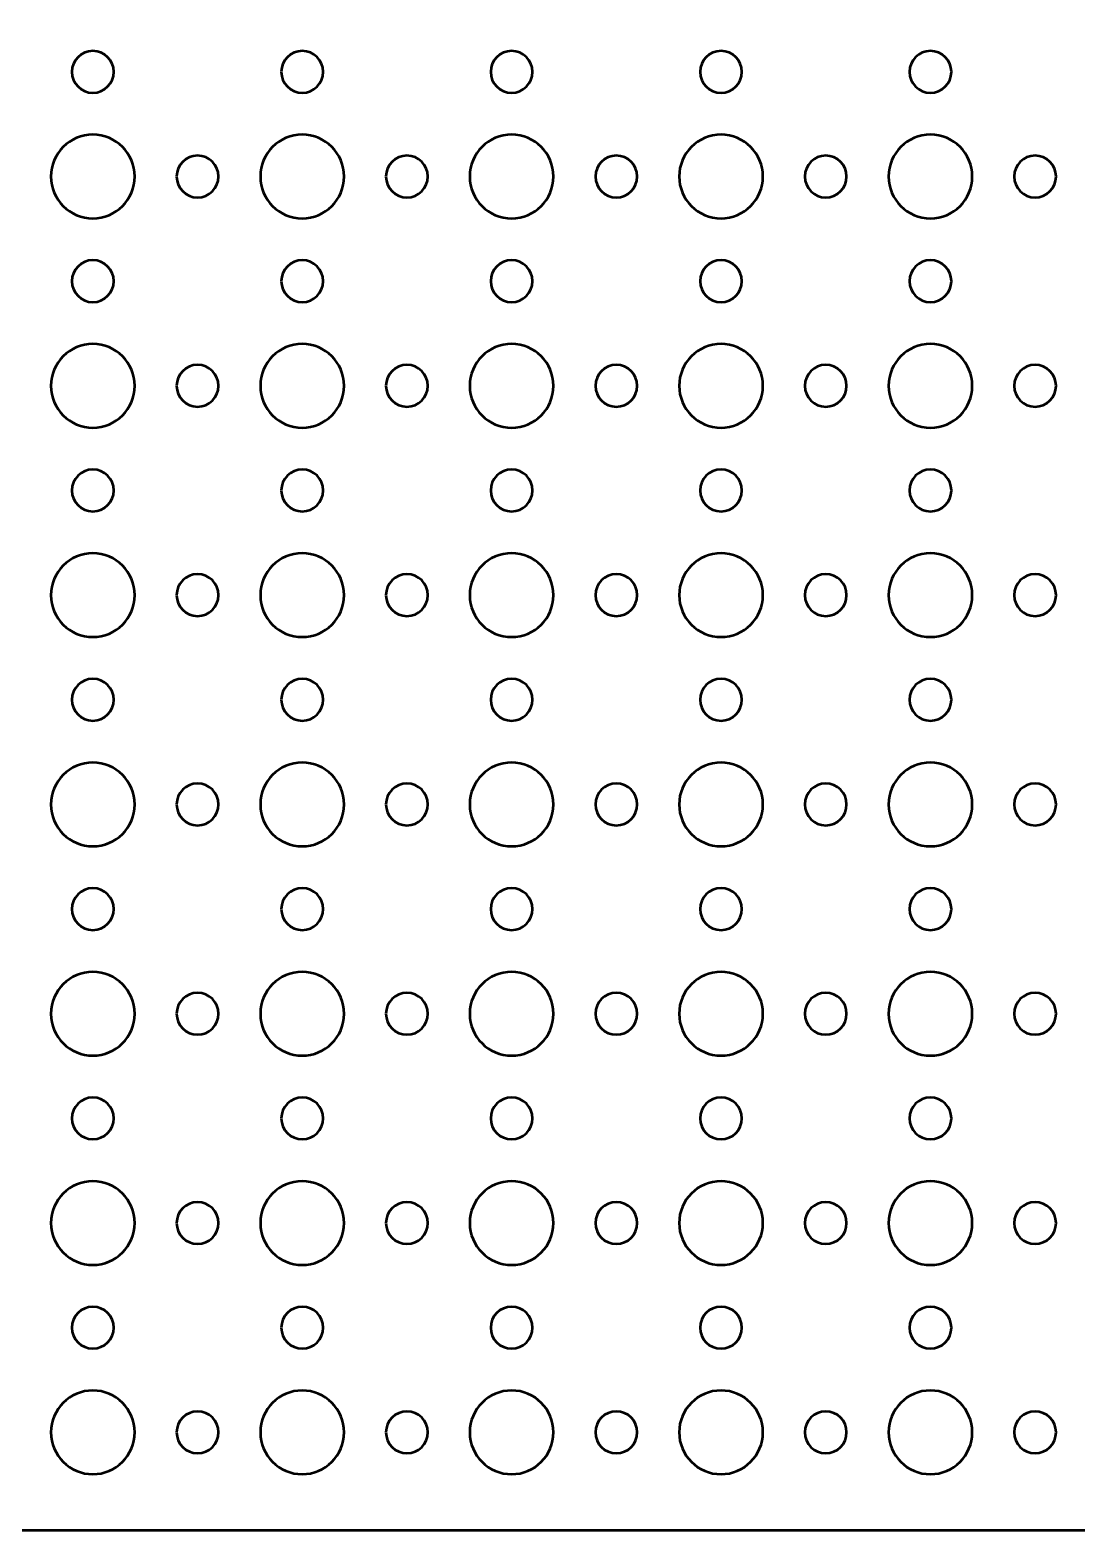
# Model space of a CAD drawing. Header units: centimetres. Extents: x -29.9 to 29.9, y -20.9 to 20.9.
# Drawn here: x 0.3 to 7.8, y -20.95 to -10.2 of the extents above; entities that cross this region are included whole.
import ezdxf

# ---------------------------------------------------------------- set-up
doc = ezdxf.new("R2010")
doc.units = ezdxf.units.CM
doc.header["$MEASUREMENT"] = 0
doc.layers.add('Layer 1', color=7, linetype='Continuous')

msp = doc.modelspace()

# ---------------------------------------------------------------- linework, layer by layer
at = {"layer": 'Layer 1', "lineweight": 53}
for points, knots in [([(29.45, -20.95), (29.45, -20.95), (-29.45, -20.95), (-29.45, -20.95), (-29.45, -20.95), (-29.72614, -20.95), (-29.95, -20.72614), (-29.95, -20.45), (-29.95, -20.45), (-29.95, -20.45), (-29.95, 20.45), (-29.95, 20.45), (-29.95, 20.45), (-29.95, 20.72614), (-29.72614, 20.95), (-29.45, 20.95), (-29.45, 20.95), (-29.45, 20.95), (29.45, 20.95), (29.45, 20.95), (29.45, 20.95), (29.72614, 20.95), (29.95, 20.72614), (29.95, 20.45), (29.95, 20.45), (29.95, 20.45), (29.95, -20.45), (29.95, -20.45), (29.95, -20.45), (29.95, -20.72614), (29.72614, -20.95), (29.45, -20.95)], [0, 0, 0, 0, 0.11111111, 0.11111111, 0.11111111, 0.11111111, 0.22222222, 0.22222222, 0.22222222, 0.22222222, 0.33333333, 0.33333333, 0.33333333, 0.33333333, 0.44444444, 0.44444444, 0.44444444, 0.44444444, 0.55555556, 0.55555556, 0.55555556, 0.55555556, 0.66666667, 0.66666667, 0.66666667, 0.66666667, 0.77777778, 0.77777778, 0.77777778, 0.77777778, 1, 1, 1, 1]), ([(0.6, -10.5), (0.6, -10.41716), (0.66716, -10.35), (0.75, -10.35), (0.75, -10.35), (0.83284, -10.35), (0.9, -10.41716), (0.9, -10.5), (0.9, -10.5), (0.9, -10.58284), (0.83284, -10.65), (0.75, -10.65), (0.75, -10.65), (0.66716, -10.65), (0.6, -10.58284), (0.6, -10.5)], [0, 0, 0, 0, 0.2, 0.2, 0.2, 0.2, 0.4, 0.4, 0.4, 0.4, 0.6, 0.6, 0.6, 0.6, 1, 1, 1, 1]), ([(2.1, -10.5), (2.1, -10.41716), (2.16716, -10.35), (2.25, -10.35), (2.25, -10.35), (2.33284, -10.35), (2.4, -10.41716), (2.4, -10.5), (2.4, -10.5), (2.4, -10.58284), (2.33284, -10.65), (2.25, -10.65), (2.25, -10.65), (2.16716, -10.65), (2.1, -10.58284), (2.1, -10.5)], [0, 0, 0, 0, 0.2, 0.2, 0.2, 0.2, 0.4, 0.4, 0.4, 0.4, 0.6, 0.6, 0.6, 0.6, 1, 1, 1, 1]), ([(3.6, -10.5), (3.6, -10.41716), (3.66716, -10.35), (3.75, -10.35), (3.75, -10.35), (3.83284, -10.35), (3.9, -10.41716), (3.9, -10.5), (3.9, -10.5), (3.9, -10.58284), (3.83284, -10.65), (3.75, -10.65), (3.75, -10.65), (3.66716, -10.65), (3.6, -10.58284), (3.6, -10.5)], [0, 0, 0, 0, 0.2, 0.2, 0.2, 0.2, 0.4, 0.4, 0.4, 0.4, 0.6, 0.6, 0.6, 0.6, 1, 1, 1, 1]), ([(5.1, -10.5), (5.1, -10.41716), (5.16716, -10.35), (5.25, -10.35), (5.25, -10.35), (5.33284, -10.35), (5.4, -10.41716), (5.4, -10.5), (5.4, -10.5), (5.4, -10.58284), (5.33284, -10.65), (5.25, -10.65), (5.25, -10.65), (5.16716, -10.65), (5.1, -10.58284), (5.1, -10.5)], [0, 0, 0, 0, 0.2, 0.2, 0.2, 0.2, 0.4, 0.4, 0.4, 0.4, 0.6, 0.6, 0.6, 0.6, 1, 1, 1, 1]), ([(6.6, -10.5), (6.6, -10.41716), (6.66716, -10.35), (6.75, -10.35), (6.75, -10.35), (6.83284, -10.35), (6.9, -10.41716), (6.9, -10.5), (6.9, -10.5), (6.9, -10.58284), (6.83284, -10.65), (6.75, -10.65), (6.75, -10.65), (6.66716, -10.65), (6.6, -10.58284), (6.6, -10.5)], [0, 0, 0, 0, 0.2, 0.2, 0.2, 0.2, 0.4, 0.4, 0.4, 0.4, 0.6, 0.6, 0.6, 0.6, 1, 1, 1, 1]), ([(0.45, -11.25), (0.45, -11.08431), (0.58431, -10.95), (0.75, -10.95), (0.75, -10.95), (0.91569, -10.95), (1.05, -11.08431), (1.05, -11.25), (1.05, -11.25), (1.05, -11.41569), (0.91569, -11.55), (0.75, -11.55), (0.75, -11.55), (0.58431, -11.55), (0.45, -11.41569), (0.45, -11.25)], [0, 0, 0, 0, 0.2, 0.2, 0.2, 0.2, 0.4, 0.4, 0.4, 0.4, 0.6, 0.6, 0.6, 0.6, 1, 1, 1, 1]), ([(1.95, -11.25), (1.95, -11.08431), (2.08431, -10.95), (2.25, -10.95), (2.25, -10.95), (2.41569, -10.95), (2.55, -11.08431), (2.55, -11.25), (2.55, -11.25), (2.55, -11.41569), (2.41569, -11.55), (2.25, -11.55), (2.25, -11.55), (2.08431, -11.55), (1.95, -11.41569), (1.95, -11.25)], [0, 0, 0, 0, 0.2, 0.2, 0.2, 0.2, 0.4, 0.4, 0.4, 0.4, 0.6, 0.6, 0.6, 0.6, 1, 1, 1, 1]), ([(3.45, -11.25), (3.45, -11.08431), (3.58431, -10.95), (3.75, -10.95), (3.75, -10.95), (3.91569, -10.95), (4.05, -11.08431), (4.05, -11.25), (4.05, -11.25), (4.05, -11.41569), (3.91569, -11.55), (3.75, -11.55), (3.75, -11.55), (3.58431, -11.55), (3.45, -11.41569), (3.45, -11.25)], [0, 0, 0, 0, 0.2, 0.2, 0.2, 0.2, 0.4, 0.4, 0.4, 0.4, 0.6, 0.6, 0.6, 0.6, 1, 1, 1, 1]), ([(4.95, -11.25), (4.95, -11.08431), (5.08431, -10.95), (5.25, -10.95), (5.25, -10.95), (5.41569, -10.95), (5.55, -11.08431), (5.55, -11.25), (5.55, -11.25), (5.55, -11.41569), (5.41569, -11.55), (5.25, -11.55), (5.25, -11.55), (5.08431, -11.55), (4.95, -11.41569), (4.95, -11.25)], [0, 0, 0, 0, 0.2, 0.2, 0.2, 0.2, 0.4, 0.4, 0.4, 0.4, 0.6, 0.6, 0.6, 0.6, 1, 1, 1, 1]), ([(6.45, -11.25), (6.45, -11.08431), (6.58431, -10.95), (6.75, -10.95), (6.75, -10.95), (6.91569, -10.95), (7.05, -11.08431), (7.05, -11.25), (7.05, -11.25), (7.05, -11.41569), (6.91569, -11.55), (6.75, -11.55), (6.75, -11.55), (6.58431, -11.55), (6.45, -11.41569), (6.45, -11.25)], [0, 0, 0, 0, 0.2, 0.2, 0.2, 0.2, 0.4, 0.4, 0.4, 0.4, 0.6, 0.6, 0.6, 0.6, 1, 1, 1, 1]), ([(1.35, -11.25), (1.35, -11.16716), (1.41716, -11.1), (1.5, -11.1), (1.5, -11.1), (1.58284, -11.1), (1.65, -11.16716), (1.65, -11.25), (1.65, -11.25), (1.65, -11.33284), (1.58284, -11.4), (1.5, -11.4), (1.5, -11.4), (1.41716, -11.4), (1.35, -11.33284), (1.35, -11.25)], [0, 0, 0, 0, 0.2, 0.2, 0.2, 0.2, 0.4, 0.4, 0.4, 0.4, 0.6, 0.6, 0.6, 0.6, 1, 1, 1, 1]), ([(2.85, -11.25), (2.85, -11.16716), (2.91716, -11.1), (3, -11.1), (3, -11.1), (3.08284, -11.1), (3.15, -11.16716), (3.15, -11.25), (3.15, -11.25), (3.15, -11.33284), (3.08284, -11.4), (3, -11.4), (3, -11.4), (2.91716, -11.4), (2.85, -11.33284), (2.85, -11.25)], [0, 0, 0, 0, 0.2, 0.2, 0.2, 0.2, 0.4, 0.4, 0.4, 0.4, 0.6, 0.6, 0.6, 0.6, 1, 1, 1, 1]), ([(4.35, -11.25), (4.35, -11.16716), (4.41716, -11.1), (4.5, -11.1), (4.5, -11.1), (4.58284, -11.1), (4.65, -11.16716), (4.65, -11.25), (4.65, -11.25), (4.65, -11.33284), (4.58284, -11.4), (4.5, -11.4), (4.5, -11.4), (4.41716, -11.4), (4.35, -11.33284), (4.35, -11.25)], [0, 0, 0, 0, 0.2, 0.2, 0.2, 0.2, 0.4, 0.4, 0.4, 0.4, 0.6, 0.6, 0.6, 0.6, 1, 1, 1, 1]), ([(5.85, -11.25), (5.85, -11.16716), (5.91716, -11.1), (6, -11.1), (6, -11.1), (6.08284, -11.1), (6.15, -11.16716), (6.15, -11.25), (6.15, -11.25), (6.15, -11.33284), (6.08284, -11.4), (6, -11.4), (6, -11.4), (5.91716, -11.4), (5.85, -11.33284), (5.85, -11.25)], [0, 0, 0, 0, 0.2, 0.2, 0.2, 0.2, 0.4, 0.4, 0.4, 0.4, 0.6, 0.6, 0.6, 0.6, 1, 1, 1, 1]), ([(7.35, -11.25), (7.35, -11.16716), (7.41716, -11.1), (7.5, -11.1), (7.5, -11.1), (7.58284, -11.1), (7.65, -11.16716), (7.65, -11.25), (7.65, -11.25), (7.65, -11.33284), (7.58284, -11.4), (7.5, -11.4), (7.5, -11.4), (7.41716, -11.4), (7.35, -11.33284), (7.35, -11.25)], [0, 0, 0, 0, 0.2, 0.2, 0.2, 0.2, 0.4, 0.4, 0.4, 0.4, 0.6, 0.6, 0.6, 0.6, 1, 1, 1, 1]), ([(0.6, -12), (0.6, -11.91716), (0.66716, -11.85), (0.75, -11.85), (0.75, -11.85), (0.83284, -11.85), (0.9, -11.91716), (0.9, -12), (0.9, -12), (0.9, -12.08284), (0.83284, -12.15), (0.75, -12.15), (0.75, -12.15), (0.66716, -12.15), (0.6, -12.08284), (0.6, -12)], [0, 0, 0, 0, 0.2, 0.2, 0.2, 0.2, 0.4, 0.4, 0.4, 0.4, 0.6, 0.6, 0.6, 0.6, 1, 1, 1, 1]), ([(2.1, -12), (2.1, -11.91716), (2.16716, -11.85), (2.25, -11.85), (2.25, -11.85), (2.33284, -11.85), (2.4, -11.91716), (2.4, -12), (2.4, -12), (2.4, -12.08284), (2.33284, -12.15), (2.25, -12.15), (2.25, -12.15), (2.16716, -12.15), (2.1, -12.08284), (2.1, -12)], [0, 0, 0, 0, 0.2, 0.2, 0.2, 0.2, 0.4, 0.4, 0.4, 0.4, 0.6, 0.6, 0.6, 0.6, 1, 1, 1, 1]), ([(3.6, -12), (3.6, -11.91716), (3.66716, -11.85), (3.75, -11.85), (3.75, -11.85), (3.83284, -11.85), (3.9, -11.91716), (3.9, -12), (3.9, -12), (3.9, -12.08284), (3.83284, -12.15), (3.75, -12.15), (3.75, -12.15), (3.66716, -12.15), (3.6, -12.08284), (3.6, -12)], [0, 0, 0, 0, 0.2, 0.2, 0.2, 0.2, 0.4, 0.4, 0.4, 0.4, 0.6, 0.6, 0.6, 0.6, 1, 1, 1, 1]), ([(5.1, -12), (5.1, -11.91716), (5.16716, -11.85), (5.25, -11.85), (5.25, -11.85), (5.33284, -11.85), (5.4, -11.91716), (5.4, -12), (5.4, -12), (5.4, -12.08284), (5.33284, -12.15), (5.25, -12.15), (5.25, -12.15), (5.16716, -12.15), (5.1, -12.08284), (5.1, -12)], [0, 0, 0, 0, 0.2, 0.2, 0.2, 0.2, 0.4, 0.4, 0.4, 0.4, 0.6, 0.6, 0.6, 0.6, 1, 1, 1, 1]), ([(6.6, -12), (6.6, -11.91716), (6.66716, -11.85), (6.75, -11.85), (6.75, -11.85), (6.83284, -11.85), (6.9, -11.91716), (6.9, -12), (6.9, -12), (6.9, -12.08284), (6.83284, -12.15), (6.75, -12.15), (6.75, -12.15), (6.66716, -12.15), (6.6, -12.08284), (6.6, -12)], [0, 0, 0, 0, 0.2, 0.2, 0.2, 0.2, 0.4, 0.4, 0.4, 0.4, 0.6, 0.6, 0.6, 0.6, 1, 1, 1, 1]), ([(0.45, -12.75), (0.45, -12.58431), (0.58431, -12.45), (0.75, -12.45), (0.75, -12.45), (0.91569, -12.45), (1.05, -12.58431), (1.05, -12.75), (1.05, -12.75), (1.05, -12.91569), (0.91569, -13.05), (0.75, -13.05), (0.75, -13.05), (0.58431, -13.05), (0.45, -12.91569), (0.45, -12.75)], [0, 0, 0, 0, 0.2, 0.2, 0.2, 0.2, 0.4, 0.4, 0.4, 0.4, 0.6, 0.6, 0.6, 0.6, 1, 1, 1, 1]), ([(1.95, -12.75), (1.95, -12.58431), (2.08431, -12.45), (2.25, -12.45), (2.25, -12.45), (2.41569, -12.45), (2.55, -12.58431), (2.55, -12.75), (2.55, -12.75), (2.55, -12.91569), (2.41569, -13.05), (2.25, -13.05), (2.25, -13.05), (2.08431, -13.05), (1.95, -12.91569), (1.95, -12.75)], [0, 0, 0, 0, 0.2, 0.2, 0.2, 0.2, 0.4, 0.4, 0.4, 0.4, 0.6, 0.6, 0.6, 0.6, 1, 1, 1, 1]), ([(3.45, -12.75), (3.45, -12.58431), (3.58431, -12.45), (3.75, -12.45), (3.75, -12.45), (3.91569, -12.45), (4.05, -12.58431), (4.05, -12.75), (4.05, -12.75), (4.05, -12.91569), (3.91569, -13.05), (3.75, -13.05), (3.75, -13.05), (3.58431, -13.05), (3.45, -12.91569), (3.45, -12.75)], [0, 0, 0, 0, 0.2, 0.2, 0.2, 0.2, 0.4, 0.4, 0.4, 0.4, 0.6, 0.6, 0.6, 0.6, 1, 1, 1, 1]), ([(4.95, -12.75), (4.95, -12.58431), (5.08431, -12.45), (5.25, -12.45), (5.25, -12.45), (5.41569, -12.45), (5.55, -12.58431), (5.55, -12.75), (5.55, -12.75), (5.55, -12.91569), (5.41569, -13.05), (5.25, -13.05), (5.25, -13.05), (5.08431, -13.05), (4.95, -12.91569), (4.95, -12.75)], [0, 0, 0, 0, 0.2, 0.2, 0.2, 0.2, 0.4, 0.4, 0.4, 0.4, 0.6, 0.6, 0.6, 0.6, 1, 1, 1, 1]), ([(6.45, -12.75), (6.45, -12.58431), (6.58431, -12.45), (6.75, -12.45), (6.75, -12.45), (6.91569, -12.45), (7.05, -12.58431), (7.05, -12.75), (7.05, -12.75), (7.05, -12.91569), (6.91569, -13.05), (6.75, -13.05), (6.75, -13.05), (6.58431, -13.05), (6.45, -12.91569), (6.45, -12.75)], [0, 0, 0, 0, 0.2, 0.2, 0.2, 0.2, 0.4, 0.4, 0.4, 0.4, 0.6, 0.6, 0.6, 0.6, 1, 1, 1, 1]), ([(1.35, -12.75), (1.35, -12.66716), (1.41716, -12.6), (1.5, -12.6), (1.5, -12.6), (1.58284, -12.6), (1.65, -12.66716), (1.65, -12.75), (1.65, -12.75), (1.65, -12.83284), (1.58284, -12.9), (1.5, -12.9), (1.5, -12.9), (1.41716, -12.9), (1.35, -12.83284), (1.35, -12.75)], [0, 0, 0, 0, 0.2, 0.2, 0.2, 0.2, 0.4, 0.4, 0.4, 0.4, 0.6, 0.6, 0.6, 0.6, 1, 1, 1, 1]), ([(2.85, -12.75), (2.85, -12.66716), (2.91716, -12.6), (3, -12.6), (3, -12.6), (3.08284, -12.6), (3.15, -12.66716), (3.15, -12.75), (3.15, -12.75), (3.15, -12.83284), (3.08284, -12.9), (3, -12.9), (3, -12.9), (2.91716, -12.9), (2.85, -12.83284), (2.85, -12.75)], [0, 0, 0, 0, 0.2, 0.2, 0.2, 0.2, 0.4, 0.4, 0.4, 0.4, 0.6, 0.6, 0.6, 0.6, 1, 1, 1, 1]), ([(4.35, -12.75), (4.35, -12.66716), (4.41716, -12.6), (4.5, -12.6), (4.5, -12.6), (4.58284, -12.6), (4.65, -12.66716), (4.65, -12.75), (4.65, -12.75), (4.65, -12.83284), (4.58284, -12.9), (4.5, -12.9), (4.5, -12.9), (4.41716, -12.9), (4.35, -12.83284), (4.35, -12.75)], [0, 0, 0, 0, 0.2, 0.2, 0.2, 0.2, 0.4, 0.4, 0.4, 0.4, 0.6, 0.6, 0.6, 0.6, 1, 1, 1, 1]), ([(5.85, -12.75), (5.85, -12.66716), (5.91716, -12.6), (6, -12.6), (6, -12.6), (6.08284, -12.6), (6.15, -12.66716), (6.15, -12.75), (6.15, -12.75), (6.15, -12.83284), (6.08284, -12.9), (6, -12.9), (6, -12.9), (5.91716, -12.9), (5.85, -12.83284), (5.85, -12.75)], [0, 0, 0, 0, 0.2, 0.2, 0.2, 0.2, 0.4, 0.4, 0.4, 0.4, 0.6, 0.6, 0.6, 0.6, 1, 1, 1, 1]), ([(7.35, -12.75), (7.35, -12.66716), (7.41716, -12.6), (7.5, -12.6), (7.5, -12.6), (7.58284, -12.6), (7.65, -12.66716), (7.65, -12.75), (7.65, -12.75), (7.65, -12.83284), (7.58284, -12.9), (7.5, -12.9), (7.5, -12.9), (7.41716, -12.9), (7.35, -12.83284), (7.35, -12.75)], [0, 0, 0, 0, 0.2, 0.2, 0.2, 0.2, 0.4, 0.4, 0.4, 0.4, 0.6, 0.6, 0.6, 0.6, 1, 1, 1, 1]), ([(0.6, -13.5), (0.6, -13.41716), (0.66716, -13.35), (0.75, -13.35), (0.75, -13.35), (0.83284, -13.35), (0.9, -13.41716), (0.9, -13.5), (0.9, -13.5), (0.9, -13.58284), (0.83284, -13.65), (0.75, -13.65), (0.75, -13.65), (0.66716, -13.65), (0.6, -13.58284), (0.6, -13.5)], [0, 0, 0, 0, 0.2, 0.2, 0.2, 0.2, 0.4, 0.4, 0.4, 0.4, 0.6, 0.6, 0.6, 0.6, 1, 1, 1, 1]), ([(2.1, -13.5), (2.1, -13.41716), (2.16716, -13.35), (2.25, -13.35), (2.25, -13.35), (2.33284, -13.35), (2.4, -13.41716), (2.4, -13.5), (2.4, -13.5), (2.4, -13.58284), (2.33284, -13.65), (2.25, -13.65), (2.25, -13.65), (2.16716, -13.65), (2.1, -13.58284), (2.1, -13.5)], [0, 0, 0, 0, 0.2, 0.2, 0.2, 0.2, 0.4, 0.4, 0.4, 0.4, 0.6, 0.6, 0.6, 0.6, 1, 1, 1, 1]), ([(3.6, -13.5), (3.6, -13.41716), (3.66716, -13.35), (3.75, -13.35), (3.75, -13.35), (3.83284, -13.35), (3.9, -13.41716), (3.9, -13.5), (3.9, -13.5), (3.9, -13.58284), (3.83284, -13.65), (3.75, -13.65), (3.75, -13.65), (3.66716, -13.65), (3.6, -13.58284), (3.6, -13.5)], [0, 0, 0, 0, 0.2, 0.2, 0.2, 0.2, 0.4, 0.4, 0.4, 0.4, 0.6, 0.6, 0.6, 0.6, 1, 1, 1, 1]), ([(5.1, -13.5), (5.1, -13.41716), (5.16716, -13.35), (5.25, -13.35), (5.25, -13.35), (5.33284, -13.35), (5.4, -13.41716), (5.4, -13.5), (5.4, -13.5), (5.4, -13.58284), (5.33284, -13.65), (5.25, -13.65), (5.25, -13.65), (5.16716, -13.65), (5.1, -13.58284), (5.1, -13.5)], [0, 0, 0, 0, 0.2, 0.2, 0.2, 0.2, 0.4, 0.4, 0.4, 0.4, 0.6, 0.6, 0.6, 0.6, 1, 1, 1, 1]), ([(6.6, -13.5), (6.6, -13.41716), (6.66716, -13.35), (6.75, -13.35), (6.75, -13.35), (6.83284, -13.35), (6.9, -13.41716), (6.9, -13.5), (6.9, -13.5), (6.9, -13.58284), (6.83284, -13.65), (6.75, -13.65), (6.75, -13.65), (6.66716, -13.65), (6.6, -13.58284), (6.6, -13.5)], [0, 0, 0, 0, 0.2, 0.2, 0.2, 0.2, 0.4, 0.4, 0.4, 0.4, 0.6, 0.6, 0.6, 0.6, 1, 1, 1, 1]), ([(0.45, -14.25), (0.45, -14.08431), (0.58431, -13.95), (0.75, -13.95), (0.75, -13.95), (0.91569, -13.95), (1.05, -14.08431), (1.05, -14.25), (1.05, -14.25), (1.05, -14.41569), (0.91569, -14.55), (0.75, -14.55), (0.75, -14.55), (0.58431, -14.55), (0.45, -14.41569), (0.45, -14.25)], [0, 0, 0, 0, 0.2, 0.2, 0.2, 0.2, 0.4, 0.4, 0.4, 0.4, 0.6, 0.6, 0.6, 0.6, 1, 1, 1, 1]), ([(1.95, -14.25), (1.95, -14.08431), (2.08431, -13.95), (2.25, -13.95), (2.25, -13.95), (2.41569, -13.95), (2.55, -14.08431), (2.55, -14.25), (2.55, -14.25), (2.55, -14.41569), (2.41569, -14.55), (2.25, -14.55), (2.25, -14.55), (2.08431, -14.55), (1.95, -14.41569), (1.95, -14.25)], [0, 0, 0, 0, 0.2, 0.2, 0.2, 0.2, 0.4, 0.4, 0.4, 0.4, 0.6, 0.6, 0.6, 0.6, 1, 1, 1, 1]), ([(3.45, -14.25), (3.45, -14.08431), (3.58431, -13.95), (3.75, -13.95), (3.75, -13.95), (3.91569, -13.95), (4.05, -14.08431), (4.05, -14.25), (4.05, -14.25), (4.05, -14.41569), (3.91569, -14.55), (3.75, -14.55), (3.75, -14.55), (3.58431, -14.55), (3.45, -14.41569), (3.45, -14.25)], [0, 0, 0, 0, 0.2, 0.2, 0.2, 0.2, 0.4, 0.4, 0.4, 0.4, 0.6, 0.6, 0.6, 0.6, 1, 1, 1, 1]), ([(4.95, -14.25), (4.95, -14.08431), (5.08431, -13.95), (5.25, -13.95), (5.25, -13.95), (5.41569, -13.95), (5.55, -14.08431), (5.55, -14.25), (5.55, -14.25), (5.55, -14.41569), (5.41569, -14.55), (5.25, -14.55), (5.25, -14.55), (5.08431, -14.55), (4.95, -14.41569), (4.95, -14.25)], [0, 0, 0, 0, 0.2, 0.2, 0.2, 0.2, 0.4, 0.4, 0.4, 0.4, 0.6, 0.6, 0.6, 0.6, 1, 1, 1, 1]), ([(6.45, -14.25), (6.45, -14.08431), (6.58431, -13.95), (6.75, -13.95), (6.75, -13.95), (6.91569, -13.95), (7.05, -14.08431), (7.05, -14.25), (7.05, -14.25), (7.05, -14.41569), (6.91569, -14.55), (6.75, -14.55), (6.75, -14.55), (6.58431, -14.55), (6.45, -14.41569), (6.45, -14.25)], [0, 0, 0, 0, 0.2, 0.2, 0.2, 0.2, 0.4, 0.4, 0.4, 0.4, 0.6, 0.6, 0.6, 0.6, 1, 1, 1, 1]), ([(1.35, -14.25), (1.35, -14.16716), (1.41716, -14.1), (1.5, -14.1), (1.5, -14.1), (1.58284, -14.1), (1.65, -14.16716), (1.65, -14.25), (1.65, -14.25), (1.65, -14.33284), (1.58284, -14.4), (1.5, -14.4), (1.5, -14.4), (1.41716, -14.4), (1.35, -14.33284), (1.35, -14.25)], [0, 0, 0, 0, 0.2, 0.2, 0.2, 0.2, 0.4, 0.4, 0.4, 0.4, 0.6, 0.6, 0.6, 0.6, 1, 1, 1, 1]), ([(2.85, -14.25), (2.85, -14.16716), (2.91716, -14.1), (3, -14.1), (3, -14.1), (3.08284, -14.1), (3.15, -14.16716), (3.15, -14.25), (3.15, -14.25), (3.15, -14.33284), (3.08284, -14.4), (3, -14.4), (3, -14.4), (2.91716, -14.4), (2.85, -14.33284), (2.85, -14.25)], [0, 0, 0, 0, 0.2, 0.2, 0.2, 0.2, 0.4, 0.4, 0.4, 0.4, 0.6, 0.6, 0.6, 0.6, 1, 1, 1, 1]), ([(4.35, -14.25), (4.35, -14.16716), (4.41716, -14.1), (4.5, -14.1), (4.5, -14.1), (4.58284, -14.1), (4.65, -14.16716), (4.65, -14.25), (4.65, -14.25), (4.65, -14.33284), (4.58284, -14.4), (4.5, -14.4), (4.5, -14.4), (4.41716, -14.4), (4.35, -14.33284), (4.35, -14.25)], [0, 0, 0, 0, 0.2, 0.2, 0.2, 0.2, 0.4, 0.4, 0.4, 0.4, 0.6, 0.6, 0.6, 0.6, 1, 1, 1, 1]), ([(5.85, -14.25), (5.85, -14.16716), (5.91716, -14.1), (6, -14.1), (6, -14.1), (6.08284, -14.1), (6.15, -14.16716), (6.15, -14.25), (6.15, -14.25), (6.15, -14.33284), (6.08284, -14.4), (6, -14.4), (6, -14.4), (5.91716, -14.4), (5.85, -14.33284), (5.85, -14.25)], [0, 0, 0, 0, 0.2, 0.2, 0.2, 0.2, 0.4, 0.4, 0.4, 0.4, 0.6, 0.6, 0.6, 0.6, 1, 1, 1, 1]), ([(7.35, -14.25), (7.35, -14.16716), (7.41716, -14.1), (7.5, -14.1), (7.5, -14.1), (7.58284, -14.1), (7.65, -14.16716), (7.65, -14.25), (7.65, -14.25), (7.65, -14.33284), (7.58284, -14.4), (7.5, -14.4), (7.5, -14.4), (7.41716, -14.4), (7.35, -14.33284), (7.35, -14.25)], [0, 0, 0, 0, 0.2, 0.2, 0.2, 0.2, 0.4, 0.4, 0.4, 0.4, 0.6, 0.6, 0.6, 0.6, 1, 1, 1, 1]), ([(0.6, -15), (0.6, -14.91716), (0.66716, -14.85), (0.75, -14.85), (0.75, -14.85), (0.83284, -14.85), (0.9, -14.91716), (0.9, -15), (0.9, -15), (0.9, -15.08284), (0.83284, -15.15), (0.75, -15.15), (0.75, -15.15), (0.66716, -15.15), (0.6, -15.08284), (0.6, -15)], [0, 0, 0, 0, 0.2, 0.2, 0.2, 0.2, 0.4, 0.4, 0.4, 0.4, 0.6, 0.6, 0.6, 0.6, 1, 1, 1, 1]), ([(2.1, -15), (2.1, -14.91716), (2.16716, -14.85), (2.25, -14.85), (2.25, -14.85), (2.33284, -14.85), (2.4, -14.91716), (2.4, -15), (2.4, -15), (2.4, -15.08284), (2.33284, -15.15), (2.25, -15.15), (2.25, -15.15), (2.16716, -15.15), (2.1, -15.08284), (2.1, -15)], [0, 0, 0, 0, 0.2, 0.2, 0.2, 0.2, 0.4, 0.4, 0.4, 0.4, 0.6, 0.6, 0.6, 0.6, 1, 1, 1, 1]), ([(3.6, -15), (3.6, -14.91716), (3.66716, -14.85), (3.75, -14.85), (3.75, -14.85), (3.83284, -14.85), (3.9, -14.91716), (3.9, -15), (3.9, -15), (3.9, -15.08284), (3.83284, -15.15), (3.75, -15.15), (3.75, -15.15), (3.66716, -15.15), (3.6, -15.08284), (3.6, -15)], [0, 0, 0, 0, 0.2, 0.2, 0.2, 0.2, 0.4, 0.4, 0.4, 0.4, 0.6, 0.6, 0.6, 0.6, 1, 1, 1, 1]), ([(5.1, -15), (5.1, -14.91716), (5.16716, -14.85), (5.25, -14.85), (5.25, -14.85), (5.33284, -14.85), (5.4, -14.91716), (5.4, -15), (5.4, -15), (5.4, -15.08284), (5.33284, -15.15), (5.25, -15.15), (5.25, -15.15), (5.16716, -15.15), (5.1, -15.08284), (5.1, -15)], [0, 0, 0, 0, 0.2, 0.2, 0.2, 0.2, 0.4, 0.4, 0.4, 0.4, 0.6, 0.6, 0.6, 0.6, 1, 1, 1, 1]), ([(6.6, -15), (6.6, -14.91716), (6.66716, -14.85), (6.75, -14.85), (6.75, -14.85), (6.83284, -14.85), (6.9, -14.91716), (6.9, -15), (6.9, -15), (6.9, -15.08284), (6.83284, -15.15), (6.75, -15.15), (6.75, -15.15), (6.66716, -15.15), (6.6, -15.08284), (6.6, -15)], [0, 0, 0, 0, 0.2, 0.2, 0.2, 0.2, 0.4, 0.4, 0.4, 0.4, 0.6, 0.6, 0.6, 0.6, 1, 1, 1, 1]), ([(0.45, -15.75), (0.45, -15.58431), (0.58431, -15.45), (0.75, -15.45), (0.75, -15.45), (0.91569, -15.45), (1.05, -15.58431), (1.05, -15.75), (1.05, -15.75), (1.05, -15.91569), (0.91569, -16.05), (0.75, -16.05), (0.75, -16.05), (0.58431, -16.05), (0.45, -15.91569), (0.45, -15.75)], [0, 0, 0, 0, 0.2, 0.2, 0.2, 0.2, 0.4, 0.4, 0.4, 0.4, 0.6, 0.6, 0.6, 0.6, 1, 1, 1, 1]), ([(1.95, -15.75), (1.95, -15.58431), (2.08431, -15.45), (2.25, -15.45), (2.25, -15.45), (2.41569, -15.45), (2.55, -15.58431), (2.55, -15.75), (2.55, -15.75), (2.55, -15.91569), (2.41569, -16.05), (2.25, -16.05), (2.25, -16.05), (2.08431, -16.05), (1.95, -15.91569), (1.95, -15.75)], [0, 0, 0, 0, 0.2, 0.2, 0.2, 0.2, 0.4, 0.4, 0.4, 0.4, 0.6, 0.6, 0.6, 0.6, 1, 1, 1, 1]), ([(3.45, -15.75), (3.45, -15.58431), (3.58431, -15.45), (3.75, -15.45), (3.75, -15.45), (3.91569, -15.45), (4.05, -15.58431), (4.05, -15.75), (4.05, -15.75), (4.05, -15.91569), (3.91569, -16.05), (3.75, -16.05), (3.75, -16.05), (3.58431, -16.05), (3.45, -15.91569), (3.45, -15.75)], [0, 0, 0, 0, 0.2, 0.2, 0.2, 0.2, 0.4, 0.4, 0.4, 0.4, 0.6, 0.6, 0.6, 0.6, 1, 1, 1, 1]), ([(4.95, -15.75), (4.95, -15.58431), (5.08431, -15.45), (5.25, -15.45), (5.25, -15.45), (5.41569, -15.45), (5.55, -15.58431), (5.55, -15.75), (5.55, -15.75), (5.55, -15.91569), (5.41569, -16.05), (5.25, -16.05), (5.25, -16.05), (5.08431, -16.05), (4.95, -15.91569), (4.95, -15.75)], [0, 0, 0, 0, 0.2, 0.2, 0.2, 0.2, 0.4, 0.4, 0.4, 0.4, 0.6, 0.6, 0.6, 0.6, 1, 1, 1, 1]), ([(6.45, -15.75), (6.45, -15.58431), (6.58431, -15.45), (6.75, -15.45), (6.75, -15.45), (6.91569, -15.45), (7.05, -15.58431), (7.05, -15.75), (7.05, -15.75), (7.05, -15.91569), (6.91569, -16.05), (6.75, -16.05), (6.75, -16.05), (6.58431, -16.05), (6.45, -15.91569), (6.45, -15.75)], [0, 0, 0, 0, 0.2, 0.2, 0.2, 0.2, 0.4, 0.4, 0.4, 0.4, 0.6, 0.6, 0.6, 0.6, 1, 1, 1, 1]), ([(1.35, -15.75), (1.35, -15.66716), (1.41716, -15.6), (1.5, -15.6), (1.5, -15.6), (1.58284, -15.6), (1.65, -15.66716), (1.65, -15.75), (1.65, -15.75), (1.65, -15.83284), (1.58284, -15.9), (1.5, -15.9), (1.5, -15.9), (1.41716, -15.9), (1.35, -15.83284), (1.35, -15.75)], [0, 0, 0, 0, 0.2, 0.2, 0.2, 0.2, 0.4, 0.4, 0.4, 0.4, 0.6, 0.6, 0.6, 0.6, 1, 1, 1, 1]), ([(2.85, -15.75), (2.85, -15.66716), (2.91716, -15.6), (3, -15.6), (3, -15.6), (3.08284, -15.6), (3.15, -15.66716), (3.15, -15.75), (3.15, -15.75), (3.15, -15.83284), (3.08284, -15.9), (3, -15.9), (3, -15.9), (2.91716, -15.9), (2.85, -15.83284), (2.85, -15.75)], [0, 0, 0, 0, 0.2, 0.2, 0.2, 0.2, 0.4, 0.4, 0.4, 0.4, 0.6, 0.6, 0.6, 0.6, 1, 1, 1, 1]), ([(4.35, -15.75), (4.35, -15.66716), (4.41716, -15.6), (4.5, -15.6), (4.5, -15.6), (4.58284, -15.6), (4.65, -15.66716), (4.65, -15.75), (4.65, -15.75), (4.65, -15.83284), (4.58284, -15.9), (4.5, -15.9), (4.5, -15.9), (4.41716, -15.9), (4.35, -15.83284), (4.35, -15.75)], [0, 0, 0, 0, 0.2, 0.2, 0.2, 0.2, 0.4, 0.4, 0.4, 0.4, 0.6, 0.6, 0.6, 0.6, 1, 1, 1, 1]), ([(5.85, -15.75), (5.85, -15.66716), (5.91716, -15.6), (6, -15.6), (6, -15.6), (6.08284, -15.6), (6.15, -15.66716), (6.15, -15.75), (6.15, -15.75), (6.15, -15.83284), (6.08284, -15.9), (6, -15.9), (6, -15.9), (5.91716, -15.9), (5.85, -15.83284), (5.85, -15.75)], [0, 0, 0, 0, 0.2, 0.2, 0.2, 0.2, 0.4, 0.4, 0.4, 0.4, 0.6, 0.6, 0.6, 0.6, 1, 1, 1, 1]), ([(7.35, -15.75), (7.35, -15.66716), (7.41716, -15.6), (7.5, -15.6), (7.5, -15.6), (7.58284, -15.6), (7.65, -15.66716), (7.65, -15.75), (7.65, -15.75), (7.65, -15.83284), (7.58284, -15.9), (7.5, -15.9), (7.5, -15.9), (7.41716, -15.9), (7.35, -15.83284), (7.35, -15.75)], [0, 0, 0, 0, 0.2, 0.2, 0.2, 0.2, 0.4, 0.4, 0.4, 0.4, 0.6, 0.6, 0.6, 0.6, 1, 1, 1, 1]), ([(0.6, -16.5), (0.6, -16.41716), (0.66716, -16.35), (0.75, -16.35), (0.75, -16.35), (0.83284, -16.35), (0.9, -16.41716), (0.9, -16.5), (0.9, -16.5), (0.9, -16.58284), (0.83284, -16.65), (0.75, -16.65), (0.75, -16.65), (0.66716, -16.65), (0.6, -16.58284), (0.6, -16.5)], [0, 0, 0, 0, 0.2, 0.2, 0.2, 0.2, 0.4, 0.4, 0.4, 0.4, 0.6, 0.6, 0.6, 0.6, 1, 1, 1, 1]), ([(2.1, -16.5), (2.1, -16.41716), (2.16716, -16.35), (2.25, -16.35), (2.25, -16.35), (2.33284, -16.35), (2.4, -16.41716), (2.4, -16.5), (2.4, -16.5), (2.4, -16.58284), (2.33284, -16.65), (2.25, -16.65), (2.25, -16.65), (2.16716, -16.65), (2.1, -16.58284), (2.1, -16.5)], [0, 0, 0, 0, 0.2, 0.2, 0.2, 0.2, 0.4, 0.4, 0.4, 0.4, 0.6, 0.6, 0.6, 0.6, 1, 1, 1, 1]), ([(3.6, -16.5), (3.6, -16.41716), (3.66716, -16.35), (3.75, -16.35), (3.75, -16.35), (3.83284, -16.35), (3.9, -16.41716), (3.9, -16.5), (3.9, -16.5), (3.9, -16.58284), (3.83284, -16.65), (3.75, -16.65), (3.75, -16.65), (3.66716, -16.65), (3.6, -16.58284), (3.6, -16.5)], [0, 0, 0, 0, 0.2, 0.2, 0.2, 0.2, 0.4, 0.4, 0.4, 0.4, 0.6, 0.6, 0.6, 0.6, 1, 1, 1, 1]), ([(5.1, -16.5), (5.1, -16.41716), (5.16716, -16.35), (5.25, -16.35), (5.25, -16.35), (5.33284, -16.35), (5.4, -16.41716), (5.4, -16.5), (5.4, -16.5), (5.4, -16.58284), (5.33284, -16.65), (5.25, -16.65), (5.25, -16.65), (5.16716, -16.65), (5.1, -16.58284), (5.1, -16.5)], [0, 0, 0, 0, 0.2, 0.2, 0.2, 0.2, 0.4, 0.4, 0.4, 0.4, 0.6, 0.6, 0.6, 0.6, 1, 1, 1, 1]), ([(6.6, -16.5), (6.6, -16.41716), (6.66716, -16.35), (6.75, -16.35), (6.75, -16.35), (6.83284, -16.35), (6.9, -16.41716), (6.9, -16.5), (6.9, -16.5), (6.9, -16.58284), (6.83284, -16.65), (6.75, -16.65), (6.75, -16.65), (6.66716, -16.65), (6.6, -16.58284), (6.6, -16.5)], [0, 0, 0, 0, 0.2, 0.2, 0.2, 0.2, 0.4, 0.4, 0.4, 0.4, 0.6, 0.6, 0.6, 0.6, 1, 1, 1, 1]), ([(0.45, -17.25), (0.45, -17.08431), (0.58431, -16.95), (0.75, -16.95), (0.75, -16.95), (0.91569, -16.95), (1.05, -17.08431), (1.05, -17.25), (1.05, -17.25), (1.05, -17.41569), (0.91569, -17.55), (0.75, -17.55), (0.75, -17.55), (0.58431, -17.55), (0.45, -17.41569), (0.45, -17.25)], [0, 0, 0, 0, 0.2, 0.2, 0.2, 0.2, 0.4, 0.4, 0.4, 0.4, 0.6, 0.6, 0.6, 0.6, 1, 1, 1, 1]), ([(1.95, -17.25), (1.95, -17.08431), (2.08431, -16.95), (2.25, -16.95), (2.25, -16.95), (2.41569, -16.95), (2.55, -17.08431), (2.55, -17.25), (2.55, -17.25), (2.55, -17.41569), (2.41569, -17.55), (2.25, -17.55), (2.25, -17.55), (2.08431, -17.55), (1.95, -17.41569), (1.95, -17.25)], [0, 0, 0, 0, 0.2, 0.2, 0.2, 0.2, 0.4, 0.4, 0.4, 0.4, 0.6, 0.6, 0.6, 0.6, 1, 1, 1, 1]), ([(3.45, -17.25), (3.45, -17.08431), (3.58431, -16.95), (3.75, -16.95), (3.75, -16.95), (3.91569, -16.95), (4.05, -17.08431), (4.05, -17.25), (4.05, -17.25), (4.05, -17.41569), (3.91569, -17.55), (3.75, -17.55), (3.75, -17.55), (3.58431, -17.55), (3.45, -17.41569), (3.45, -17.25)], [0, 0, 0, 0, 0.2, 0.2, 0.2, 0.2, 0.4, 0.4, 0.4, 0.4, 0.6, 0.6, 0.6, 0.6, 1, 1, 1, 1]), ([(4.95, -17.25), (4.95, -17.08431), (5.08431, -16.95), (5.25, -16.95), (5.25, -16.95), (5.41569, -16.95), (5.55, -17.08431), (5.55, -17.25), (5.55, -17.25), (5.55, -17.41569), (5.41569, -17.55), (5.25, -17.55), (5.25, -17.55), (5.08431, -17.55), (4.95, -17.41569), (4.95, -17.25)], [0, 0, 0, 0, 0.2, 0.2, 0.2, 0.2, 0.4, 0.4, 0.4, 0.4, 0.6, 0.6, 0.6, 0.6, 1, 1, 1, 1]), ([(6.45, -17.25), (6.45, -17.08431), (6.58431, -16.95), (6.75, -16.95), (6.75, -16.95), (6.91569, -16.95), (7.05, -17.08431), (7.05, -17.25), (7.05, -17.25), (7.05, -17.41569), (6.91569, -17.55), (6.75, -17.55), (6.75, -17.55), (6.58431, -17.55), (6.45, -17.41569), (6.45, -17.25)], [0, 0, 0, 0, 0.2, 0.2, 0.2, 0.2, 0.4, 0.4, 0.4, 0.4, 0.6, 0.6, 0.6, 0.6, 1, 1, 1, 1]), ([(1.35, -17.25), (1.35, -17.16716), (1.41716, -17.1), (1.5, -17.1), (1.5, -17.1), (1.58284, -17.1), (1.65, -17.16716), (1.65, -17.25), (1.65, -17.25), (1.65, -17.33284), (1.58284, -17.4), (1.5, -17.4), (1.5, -17.4), (1.41716, -17.4), (1.35, -17.33284), (1.35, -17.25)], [0, 0, 0, 0, 0.2, 0.2, 0.2, 0.2, 0.4, 0.4, 0.4, 0.4, 0.6, 0.6, 0.6, 0.6, 1, 1, 1, 1]), ([(2.85, -17.25), (2.85, -17.16716), (2.91716, -17.1), (3, -17.1), (3, -17.1), (3.08284, -17.1), (3.15, -17.16716), (3.15, -17.25), (3.15, -17.25), (3.15, -17.33284), (3.08284, -17.4), (3, -17.4), (3, -17.4), (2.91716, -17.4), (2.85, -17.33284), (2.85, -17.25)], [0, 0, 0, 0, 0.2, 0.2, 0.2, 0.2, 0.4, 0.4, 0.4, 0.4, 0.6, 0.6, 0.6, 0.6, 1, 1, 1, 1]), ([(4.35, -17.25), (4.35, -17.16716), (4.41716, -17.1), (4.5, -17.1), (4.5, -17.1), (4.58284, -17.1), (4.65, -17.16716), (4.65, -17.25), (4.65, -17.25), (4.65, -17.33284), (4.58284, -17.4), (4.5, -17.4), (4.5, -17.4), (4.41716, -17.4), (4.35, -17.33284), (4.35, -17.25)], [0, 0, 0, 0, 0.2, 0.2, 0.2, 0.2, 0.4, 0.4, 0.4, 0.4, 0.6, 0.6, 0.6, 0.6, 1, 1, 1, 1]), ([(5.85, -17.25), (5.85, -17.16716), (5.91716, -17.1), (6, -17.1), (6, -17.1), (6.08284, -17.1), (6.15, -17.16716), (6.15, -17.25), (6.15, -17.25), (6.15, -17.33284), (6.08284, -17.4), (6, -17.4), (6, -17.4), (5.91716, -17.4), (5.85, -17.33284), (5.85, -17.25)], [0, 0, 0, 0, 0.2, 0.2, 0.2, 0.2, 0.4, 0.4, 0.4, 0.4, 0.6, 0.6, 0.6, 0.6, 1, 1, 1, 1]), ([(7.35, -17.25), (7.35, -17.16716), (7.41716, -17.1), (7.5, -17.1), (7.5, -17.1), (7.58284, -17.1), (7.65, -17.16716), (7.65, -17.25), (7.65, -17.25), (7.65, -17.33284), (7.58284, -17.4), (7.5, -17.4), (7.5, -17.4), (7.41716, -17.4), (7.35, -17.33284), (7.35, -17.25)], [0, 0, 0, 0, 0.2, 0.2, 0.2, 0.2, 0.4, 0.4, 0.4, 0.4, 0.6, 0.6, 0.6, 0.6, 1, 1, 1, 1]), ([(0.6, -18), (0.6, -17.91716), (0.66716, -17.85), (0.75, -17.85), (0.75, -17.85), (0.83284, -17.85), (0.9, -17.91716), (0.9, -18), (0.9, -18), (0.9, -18.08284), (0.83284, -18.15), (0.75, -18.15), (0.75, -18.15), (0.66716, -18.15), (0.6, -18.08284), (0.6, -18)], [0, 0, 0, 0, 0.2, 0.2, 0.2, 0.2, 0.4, 0.4, 0.4, 0.4, 0.6, 0.6, 0.6, 0.6, 1, 1, 1, 1]), ([(2.1, -18), (2.1, -17.91716), (2.16716, -17.85), (2.25, -17.85), (2.25, -17.85), (2.33284, -17.85), (2.4, -17.91716), (2.4, -18), (2.4, -18), (2.4, -18.08284), (2.33284, -18.15), (2.25, -18.15), (2.25, -18.15), (2.16716, -18.15), (2.1, -18.08284), (2.1, -18)], [0, 0, 0, 0, 0.2, 0.2, 0.2, 0.2, 0.4, 0.4, 0.4, 0.4, 0.6, 0.6, 0.6, 0.6, 1, 1, 1, 1]), ([(3.6, -18), (3.6, -17.91716), (3.66716, -17.85), (3.75, -17.85), (3.75, -17.85), (3.83284, -17.85), (3.9, -17.91716), (3.9, -18), (3.9, -18), (3.9, -18.08284), (3.83284, -18.15), (3.75, -18.15), (3.75, -18.15), (3.66716, -18.15), (3.6, -18.08284), (3.6, -18)], [0, 0, 0, 0, 0.2, 0.2, 0.2, 0.2, 0.4, 0.4, 0.4, 0.4, 0.6, 0.6, 0.6, 0.6, 1, 1, 1, 1]), ([(5.1, -18), (5.1, -17.91716), (5.16716, -17.85), (5.25, -17.85), (5.25, -17.85), (5.33284, -17.85), (5.4, -17.91716), (5.4, -18), (5.4, -18), (5.4, -18.08284), (5.33284, -18.15), (5.25, -18.15), (5.25, -18.15), (5.16716, -18.15), (5.1, -18.08284), (5.1, -18)], [0, 0, 0, 0, 0.2, 0.2, 0.2, 0.2, 0.4, 0.4, 0.4, 0.4, 0.6, 0.6, 0.6, 0.6, 1, 1, 1, 1]), ([(6.6, -18), (6.6, -17.91716), (6.66716, -17.85), (6.75, -17.85), (6.75, -17.85), (6.83284, -17.85), (6.9, -17.91716), (6.9, -18), (6.9, -18), (6.9, -18.08284), (6.83284, -18.15), (6.75, -18.15), (6.75, -18.15), (6.66716, -18.15), (6.6, -18.08284), (6.6, -18)], [0, 0, 0, 0, 0.2, 0.2, 0.2, 0.2, 0.4, 0.4, 0.4, 0.4, 0.6, 0.6, 0.6, 0.6, 1, 1, 1, 1]), ([(0.45, -18.75), (0.45, -18.58431), (0.58431, -18.45), (0.75, -18.45), (0.75, -18.45), (0.91569, -18.45), (1.05, -18.58431), (1.05, -18.75), (1.05, -18.75), (1.05, -18.91569), (0.91569, -19.05), (0.75, -19.05), (0.75, -19.05), (0.58431, -19.05), (0.45, -18.91569), (0.45, -18.75)], [0, 0, 0, 0, 0.2, 0.2, 0.2, 0.2, 0.4, 0.4, 0.4, 0.4, 0.6, 0.6, 0.6, 0.6, 1, 1, 1, 1]), ([(1.95, -18.75), (1.95, -18.58431), (2.08431, -18.45), (2.25, -18.45), (2.25, -18.45), (2.41569, -18.45), (2.55, -18.58431), (2.55, -18.75), (2.55, -18.75), (2.55, -18.91569), (2.41569, -19.05), (2.25, -19.05), (2.25, -19.05), (2.08431, -19.05), (1.95, -18.91569), (1.95, -18.75)], [0, 0, 0, 0, 0.2, 0.2, 0.2, 0.2, 0.4, 0.4, 0.4, 0.4, 0.6, 0.6, 0.6, 0.6, 1, 1, 1, 1]), ([(3.45, -18.75), (3.45, -18.58431), (3.58431, -18.45), (3.75, -18.45), (3.75, -18.45), (3.91569, -18.45), (4.05, -18.58431), (4.05, -18.75), (4.05, -18.75), (4.05, -18.91569), (3.91569, -19.05), (3.75, -19.05), (3.75, -19.05), (3.58431, -19.05), (3.45, -18.91569), (3.45, -18.75)], [0, 0, 0, 0, 0.2, 0.2, 0.2, 0.2, 0.4, 0.4, 0.4, 0.4, 0.6, 0.6, 0.6, 0.6, 1, 1, 1, 1]), ([(4.95, -18.75), (4.95, -18.58431), (5.08431, -18.45), (5.25, -18.45), (5.25, -18.45), (5.41569, -18.45), (5.55, -18.58431), (5.55, -18.75), (5.55, -18.75), (5.55, -18.91569), (5.41569, -19.05), (5.25, -19.05), (5.25, -19.05), (5.08431, -19.05), (4.95, -18.91569), (4.95, -18.75)], [0, 0, 0, 0, 0.2, 0.2, 0.2, 0.2, 0.4, 0.4, 0.4, 0.4, 0.6, 0.6, 0.6, 0.6, 1, 1, 1, 1]), ([(6.45, -18.75), (6.45, -18.58431), (6.58431, -18.45), (6.75, -18.45), (6.75, -18.45), (6.91569, -18.45), (7.05, -18.58431), (7.05, -18.75), (7.05, -18.75), (7.05, -18.91569), (6.91569, -19.05), (6.75, -19.05), (6.75, -19.05), (6.58431, -19.05), (6.45, -18.91569), (6.45, -18.75)], [0, 0, 0, 0, 0.2, 0.2, 0.2, 0.2, 0.4, 0.4, 0.4, 0.4, 0.6, 0.6, 0.6, 0.6, 1, 1, 1, 1]), ([(1.35, -18.75), (1.35, -18.66716), (1.41716, -18.6), (1.5, -18.6), (1.5, -18.6), (1.58284, -18.6), (1.65, -18.66716), (1.65, -18.75), (1.65, -18.75), (1.65, -18.83284), (1.58284, -18.9), (1.5, -18.9), (1.5, -18.9), (1.41716, -18.9), (1.35, -18.83284), (1.35, -18.75)], [0, 0, 0, 0, 0.2, 0.2, 0.2, 0.2, 0.4, 0.4, 0.4, 0.4, 0.6, 0.6, 0.6, 0.6, 1, 1, 1, 1]), ([(2.85, -18.75), (2.85, -18.66716), (2.91716, -18.6), (3, -18.6), (3, -18.6), (3.08284, -18.6), (3.15, -18.66716), (3.15, -18.75), (3.15, -18.75), (3.15, -18.83284), (3.08284, -18.9), (3, -18.9), (3, -18.9), (2.91716, -18.9), (2.85, -18.83284), (2.85, -18.75)], [0, 0, 0, 0, 0.2, 0.2, 0.2, 0.2, 0.4, 0.4, 0.4, 0.4, 0.6, 0.6, 0.6, 0.6, 1, 1, 1, 1]), ([(4.35, -18.75), (4.35, -18.66716), (4.41716, -18.6), (4.5, -18.6), (4.5, -18.6), (4.58284, -18.6), (4.65, -18.66716), (4.65, -18.75), (4.65, -18.75), (4.65, -18.83284), (4.58284, -18.9), (4.5, -18.9), (4.5, -18.9), (4.41716, -18.9), (4.35, -18.83284), (4.35, -18.75)], [0, 0, 0, 0, 0.2, 0.2, 0.2, 0.2, 0.4, 0.4, 0.4, 0.4, 0.6, 0.6, 0.6, 0.6, 1, 1, 1, 1]), ([(5.85, -18.75), (5.85, -18.66716), (5.91716, -18.6), (6, -18.6), (6, -18.6), (6.08284, -18.6), (6.15, -18.66716), (6.15, -18.75), (6.15, -18.75), (6.15, -18.83284), (6.08284, -18.9), (6, -18.9), (6, -18.9), (5.91716, -18.9), (5.85, -18.83284), (5.85, -18.75)], [0, 0, 0, 0, 0.2, 0.2, 0.2, 0.2, 0.4, 0.4, 0.4, 0.4, 0.6, 0.6, 0.6, 0.6, 1, 1, 1, 1]), ([(7.35, -18.75), (7.35, -18.66716), (7.41716, -18.6), (7.5, -18.6), (7.5, -18.6), (7.58284, -18.6), (7.65, -18.66716), (7.65, -18.75), (7.65, -18.75), (7.65, -18.83284), (7.58284, -18.9), (7.5, -18.9), (7.5, -18.9), (7.41716, -18.9), (7.35, -18.83284), (7.35, -18.75)], [0, 0, 0, 0, 0.2, 0.2, 0.2, 0.2, 0.4, 0.4, 0.4, 0.4, 0.6, 0.6, 0.6, 0.6, 1, 1, 1, 1]), ([(0.6, -19.5), (0.6, -19.41716), (0.66716, -19.35), (0.75, -19.35), (0.75, -19.35), (0.83284, -19.35), (0.9, -19.41716), (0.9, -19.5), (0.9, -19.5), (0.9, -19.58284), (0.83284, -19.65), (0.75, -19.65), (0.75, -19.65), (0.66716, -19.65), (0.6, -19.58284), (0.6, -19.5)], [0, 0, 0, 0, 0.2, 0.2, 0.2, 0.2, 0.4, 0.4, 0.4, 0.4, 0.6, 0.6, 0.6, 0.6, 1, 1, 1, 1]), ([(2.1, -19.5), (2.1, -19.41716), (2.16716, -19.35), (2.25, -19.35), (2.25, -19.35), (2.33284, -19.35), (2.4, -19.41716), (2.4, -19.5), (2.4, -19.5), (2.4, -19.58284), (2.33284, -19.65), (2.25, -19.65), (2.25, -19.65), (2.16716, -19.65), (2.1, -19.58284), (2.1, -19.5)], [0, 0, 0, 0, 0.2, 0.2, 0.2, 0.2, 0.4, 0.4, 0.4, 0.4, 0.6, 0.6, 0.6, 0.6, 1, 1, 1, 1]), ([(3.6, -19.5), (3.6, -19.41716), (3.66716, -19.35), (3.75, -19.35), (3.75, -19.35), (3.83284, -19.35), (3.9, -19.41716), (3.9, -19.5), (3.9, -19.5), (3.9, -19.58284), (3.83284, -19.65), (3.75, -19.65), (3.75, -19.65), (3.66716, -19.65), (3.6, -19.58284), (3.6, -19.5)], [0, 0, 0, 0, 0.2, 0.2, 0.2, 0.2, 0.4, 0.4, 0.4, 0.4, 0.6, 0.6, 0.6, 0.6, 1, 1, 1, 1]), ([(5.1, -19.5), (5.1, -19.41716), (5.16716, -19.35), (5.25, -19.35), (5.25, -19.35), (5.33284, -19.35), (5.4, -19.41716), (5.4, -19.5), (5.4, -19.5), (5.4, -19.58284), (5.33284, -19.65), (5.25, -19.65), (5.25, -19.65), (5.16716, -19.65), (5.1, -19.58284), (5.1, -19.5)], [0, 0, 0, 0, 0.2, 0.2, 0.2, 0.2, 0.4, 0.4, 0.4, 0.4, 0.6, 0.6, 0.6, 0.6, 1, 1, 1, 1]), ([(6.6, -19.5), (6.6, -19.41716), (6.66716, -19.35), (6.75, -19.35), (6.75, -19.35), (6.83284, -19.35), (6.9, -19.41716), (6.9, -19.5), (6.9, -19.5), (6.9, -19.58284), (6.83284, -19.65), (6.75, -19.65), (6.75, -19.65), (6.66716, -19.65), (6.6, -19.58284), (6.6, -19.5)], [0, 0, 0, 0, 0.2, 0.2, 0.2, 0.2, 0.4, 0.4, 0.4, 0.4, 0.6, 0.6, 0.6, 0.6, 1, 1, 1, 1]), ([(0.45, -20.25), (0.45, -20.08431), (0.58431, -19.95), (0.75, -19.95), (0.75, -19.95), (0.91569, -19.95), (1.05, -20.08431), (1.05, -20.25), (1.05, -20.25), (1.05, -20.41569), (0.91569, -20.55), (0.75, -20.55), (0.75, -20.55), (0.58431, -20.55), (0.45, -20.41569), (0.45, -20.25)], [0, 0, 0, 0, 0.2, 0.2, 0.2, 0.2, 0.4, 0.4, 0.4, 0.4, 0.6, 0.6, 0.6, 0.6, 1, 1, 1, 1]), ([(1.95, -20.25), (1.95, -20.08431), (2.08431, -19.95), (2.25, -19.95), (2.25, -19.95), (2.41569, -19.95), (2.55, -20.08431), (2.55, -20.25), (2.55, -20.25), (2.55, -20.41569), (2.41569, -20.55), (2.25, -20.55), (2.25, -20.55), (2.08431, -20.55), (1.95, -20.41569), (1.95, -20.25)], [0, 0, 0, 0, 0.2, 0.2, 0.2, 0.2, 0.4, 0.4, 0.4, 0.4, 0.6, 0.6, 0.6, 0.6, 1, 1, 1, 1]), ([(3.45, -20.25), (3.45, -20.08431), (3.58431, -19.95), (3.75, -19.95), (3.75, -19.95), (3.91569, -19.95), (4.05, -20.08431), (4.05, -20.25), (4.05, -20.25), (4.05, -20.41569), (3.91569, -20.55), (3.75, -20.55), (3.75, -20.55), (3.58431, -20.55), (3.45, -20.41569), (3.45, -20.25)], [0, 0, 0, 0, 0.2, 0.2, 0.2, 0.2, 0.4, 0.4, 0.4, 0.4, 0.6, 0.6, 0.6, 0.6, 1, 1, 1, 1]), ([(4.95, -20.25), (4.95, -20.08431), (5.08431, -19.95), (5.25, -19.95), (5.25, -19.95), (5.41569, -19.95), (5.55, -20.08431), (5.55, -20.25), (5.55, -20.25), (5.55, -20.41569), (5.41569, -20.55), (5.25, -20.55), (5.25, -20.55), (5.08431, -20.55), (4.95, -20.41569), (4.95, -20.25)], [0, 0, 0, 0, 0.2, 0.2, 0.2, 0.2, 0.4, 0.4, 0.4, 0.4, 0.6, 0.6, 0.6, 0.6, 1, 1, 1, 1]), ([(6.45, -20.25), (6.45, -20.08431), (6.58431, -19.95), (6.75, -19.95), (6.75, -19.95), (6.91569, -19.95), (7.05, -20.08431), (7.05, -20.25), (7.05, -20.25), (7.05, -20.41569), (6.91569, -20.55), (6.75, -20.55), (6.75, -20.55), (6.58431, -20.55), (6.45, -20.41569), (6.45, -20.25)], [0, 0, 0, 0, 0.2, 0.2, 0.2, 0.2, 0.4, 0.4, 0.4, 0.4, 0.6, 0.6, 0.6, 0.6, 1, 1, 1, 1]), ([(1.35, -20.25), (1.35, -20.16716), (1.41716, -20.1), (1.5, -20.1), (1.5, -20.1), (1.58284, -20.1), (1.65, -20.16716), (1.65, -20.25), (1.65, -20.25), (1.65, -20.33284), (1.58284, -20.4), (1.5, -20.4), (1.5, -20.4), (1.41716, -20.4), (1.35, -20.33284), (1.35, -20.25)], [0, 0, 0, 0, 0.2, 0.2, 0.2, 0.2, 0.4, 0.4, 0.4, 0.4, 0.6, 0.6, 0.6, 0.6, 1, 1, 1, 1]), ([(2.85, -20.25), (2.85, -20.16716), (2.91716, -20.1), (3, -20.1), (3, -20.1), (3.08284, -20.1), (3.15, -20.16716), (3.15, -20.25), (3.15, -20.25), (3.15, -20.33284), (3.08284, -20.4), (3, -20.4), (3, -20.4), (2.91716, -20.4), (2.85, -20.33284), (2.85, -20.25)], [0, 0, 0, 0, 0.2, 0.2, 0.2, 0.2, 0.4, 0.4, 0.4, 0.4, 0.6, 0.6, 0.6, 0.6, 1, 1, 1, 1]), ([(4.35, -20.25), (4.35, -20.16716), (4.41716, -20.1), (4.5, -20.1), (4.5, -20.1), (4.58284, -20.1), (4.65, -20.16716), (4.65, -20.25), (4.65, -20.25), (4.65, -20.33284), (4.58284, -20.4), (4.5, -20.4), (4.5, -20.4), (4.41716, -20.4), (4.35, -20.33284), (4.35, -20.25)], [0, 0, 0, 0, 0.2, 0.2, 0.2, 0.2, 0.4, 0.4, 0.4, 0.4, 0.6, 0.6, 0.6, 0.6, 1, 1, 1, 1]), ([(5.85, -20.25), (5.85, -20.16716), (5.91716, -20.1), (6, -20.1), (6, -20.1), (6.08284, -20.1), (6.15, -20.16716), (6.15, -20.25), (6.15, -20.25), (6.15, -20.33284), (6.08284, -20.4), (6, -20.4), (6, -20.4), (5.91716, -20.4), (5.85, -20.33284), (5.85, -20.25)], [0, 0, 0, 0, 0.2, 0.2, 0.2, 0.2, 0.4, 0.4, 0.4, 0.4, 0.6, 0.6, 0.6, 0.6, 1, 1, 1, 1]), ([(7.35, -20.25), (7.35, -20.16716), (7.41716, -20.1), (7.5, -20.1), (7.5, -20.1), (7.58284, -20.1), (7.65, -20.16716), (7.65, -20.25), (7.65, -20.25), (7.65, -20.33284), (7.58284, -20.4), (7.5, -20.4), (7.5, -20.4), (7.41716, -20.4), (7.35, -20.33284), (7.35, -20.25)], [0, 0, 0, 0, 0.2, 0.2, 0.2, 0.2, 0.4, 0.4, 0.4, 0.4, 0.6, 0.6, 0.6, 0.6, 1, 1, 1, 1])]:
    msp.add_open_spline(points, degree=3, knots=knots, dxfattribs=at)

doc.saveas('drawing.dxf')
